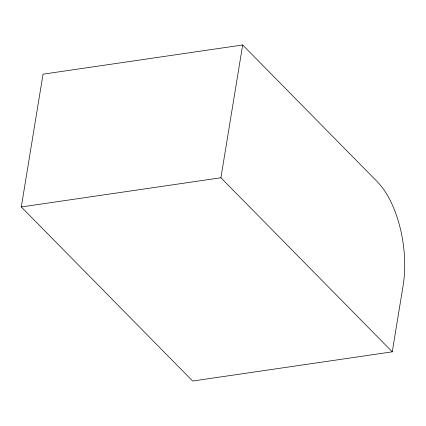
<?xml version="1.0" encoding="UTF-8"?>
<svg xmlns="http://www.w3.org/2000/svg" width="426" height="426" viewBox="0 0 426 426"><rect width="100%" height="100%" fill="white"/><g stroke="black" fill="none" stroke-linecap="round" stroke-linejoin="round"><path stroke-width="0.64" d="M21.3 206.956L43.042 74.172L242.666 44.97L377.292 181.742A76.771 37.035 81.7 0 1 403.14 285.436L392.266 351.828L192.643 381.03L21.3 206.956L220.924 177.754L392.266 351.828M220.924 177.754L242.666 44.97"/></g></svg>
